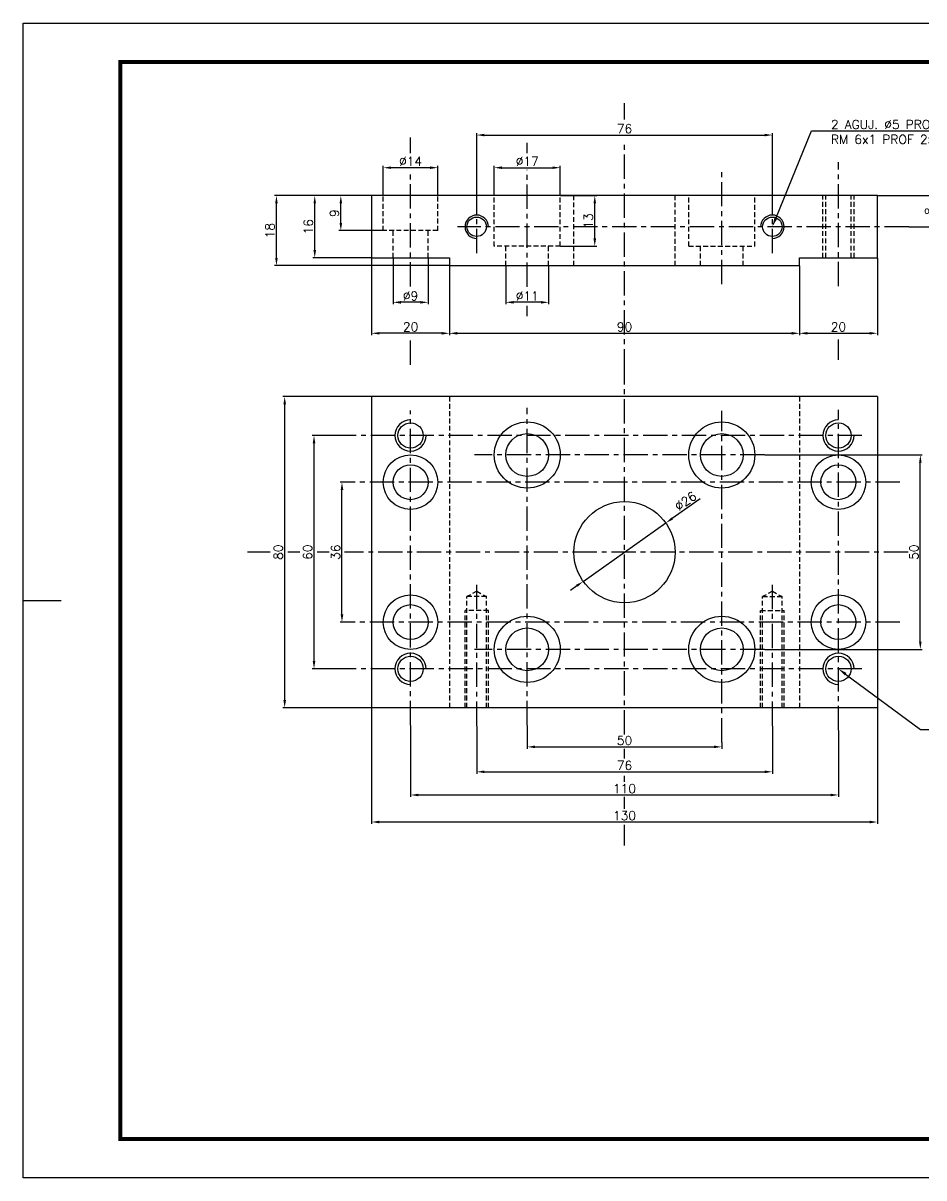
# Model space of a CAD drawing. Extents: x 0 to 420, y 0 to 297.
# Drawn here: x 0 to 231.6, y 0 to 297 of the extents above; entities that cross this region are included whole.
import ezdxf
from ezdxf import colors
from ezdxf.entities.mleader import LeaderData, LeaderLine
from ezdxf.math import Vec2, Vec3

# ---------------------------------------------------------------- set-up
doc = ezdxf.new("R2010")
doc.units = 0
doc.header["$LTSCALE"] = 5
doc.header["$MEASUREMENT"] = 0
doc.linetypes.add('CENTER', pattern=[2, 1.25, -0.25, 0.25, -0.25])
doc.linetypes.add('HIDDEN', pattern=[0.375, 0.25, -0.125])
doc.layers.get('0').update_dxf_attribs({"linetype": 'CONTINUOUS'})
doc.layers.get('DEFPOINTS').update_dxf_attribs({"linetype": 'CONTINUOUS'})
for name, color, linetype in [('CL', 1, 'CENTER'), ('CO', 3, 'CONTINUOUS'), ('FI', 1, 'CONTINUOUS'), ('OC', 1, 'HIDDEN')]:
    doc.layers.add(name, color=color, linetype=linetype)
doc.styles.add('ROMANS', font='ROMANS.SHX')
doc.dimstyles.new('1', dxfattribs={"dimtxt": 2.3, "dimasz": 2, "dimexe": 0.5, "dimexo": 0.0625, "dimgap": 0.5, "dimtad": 1, "dimdec": 4, "dimdsep": 46, "dimtxsty": 'ROMANS', "dimcen": -2, "dimclrt": 7, "dimadec": 0, "dimazin": 0, "dimtfac": 0.869565, "dimtdec": 4, "dimtmove": 0, "dimatfit": 3, "dimfxl": 1, "dimtolj": 1, "dimarcsym": 0})

# ---------------------------------------------------------------- blocks, each defined once
blk = doc.blocks.new('A3G')
blk.add_line((0, 148.5), (9.75, 148.5))
blk.add_lwpolyline([(0, 297), (420, 297), (420, 0), (0, 0)], close=True)
at = {"const_width": 1}
blk.add_lwpolyline([(25, 287), (410, 287), (410, 10), (25, 10)], close=True, dxfattribs=at)
blk = doc.blocks.new('*D25')
at = {"layer": 'CO', "color": 0, "lineweight": -2}
for p, q in [((129.6, 116.35), (129.6, 110.35)), ((131.6, 110.85), (177.6, 110.85)), ((179.6, 111.95), (179.6, 110.35))]:
    blk.add_line(p, q, dxfattribs=at)
at = {"layer": 'CO', "color": 0}
for points in [[(131.6, 111.19), (131.6, 110.52), (129.6, 110.85)], [(177.6, 111.19), (177.6, 110.52), (179.6, 110.85)]]:
    blk.add_solid(points, dxfattribs=at)
at = {"layer": 'DEFPOINTS', "color": 0}
for p in [(129.6, 116.41), (179.6, 112.01), (179.6, 110.85)]:
    blk.add_point(p, dxfattribs=at)
at = {"layer": 'CO', "color": 7, "insert": (154.6, 112.5), "char_height": 2.3, "attachment_point": 5, "style": 'ROMANS'}
blk.add_mtext('\\A1;50', dxfattribs=at)
blk = doc.blocks.new('*D26')
at = {"layer": 'CO', "color": 0, "lineweight": -2}
for p, q in [((99.6, 116.35), (99.6, 97.98)), ((209.6, 115.08), (209.6, 97.98)), ((101.6, 98.48), (207.6, 98.48))]:
    blk.add_line(p, q, dxfattribs=at)
at = {"layer": 'CO', "color": 0}
for points in [[(101.6, 98.81), (101.6, 98.15), (99.6, 98.48)], [(207.6, 98.81), (207.6, 98.15), (209.6, 98.48)]]:
    blk.add_solid(points, dxfattribs=at)
at = {"layer": 'DEFPOINTS', "color": 0}
for p in [(99.6, 116.41), (209.6, 115.14), (209.6, 98.48)]:
    blk.add_point(p, dxfattribs=at)
at = {"layer": 'CO', "color": 7, "insert": (154.6, 100.13), "char_height": 2.3, "attachment_point": 5, "style": 'ROMANS'}
blk.add_mtext('\\A1;110', dxfattribs=at)
blk = doc.blocks.new('*D27')
at = {"layer": 'CO', "color": 0, "lineweight": -2}
for p, q in [((89.6, 120.87), (89.6, 91.03)), ((219.6, 120.87), (219.6, 91.03)), ((217.6, 91.53), (91.6, 91.53))]:
    blk.add_line(p, q, dxfattribs=at)
at = {"layer": 'CO', "color": 0}
for points in [[(91.6, 91.86), (91.6, 91.19), (89.6, 91.53)], [(217.6, 91.86), (217.6, 91.19), (219.6, 91.53)]]:
    blk.add_solid(points, dxfattribs=at)
at = {"layer": 'DEFPOINTS', "color": 0}
for p in [(89.6, 120.93), (219.6, 120.93), (89.6, 91.53)]:
    blk.add_point(p, dxfattribs=at)
at = {"layer": 'CO', "color": 7, "insert": (154.6, 93.18), "char_height": 2.3, "attachment_point": 5, "style": 'ROMANS'}
blk.add_mtext('\\A1;130', dxfattribs=at)
blk = doc.blocks.new('*D28')
at = {"layer": 'CO', "color": 0, "lineweight": -2}
for p, q in [((85.38, 178.93), (81.47, 178.93)), ((81.97, 144.93), (81.97, 176.93)), ((85.38, 142.93), (81.47, 142.93))]:
    blk.add_line(p, q, dxfattribs=at)
at = {"layer": 'CO', "color": 0}
for points in [[(81.64, 176.93), (82.31, 176.93), (81.97, 178.93)], [(81.64, 144.93), (82.31, 144.93), (81.97, 142.93)]]:
    blk.add_solid(points, dxfattribs=at)
at = {"layer": 'DEFPOINTS', "color": 0}
for p in [(81.97, 178.93), (85.45, 178.93), (85.45, 142.93)]:
    blk.add_point(p, dxfattribs=at)
at = {"layer": 'CO', "color": 7, "insert": (80.32, 160.93), "char_height": 2.3, "attachment_point": 5, "rotation": 90, "style": 'ROMANS'}
blk.add_mtext('\\A1;36', dxfattribs=at)
blk = doc.blocks.new('*D29')
at = {"layer": 'CO', "color": 0, "lineweight": -2}
for p, q in [((81.89, 190.93), (74.28, 190.93)), ((74.78, 132.93), (74.78, 188.93)), ((81.89, 130.93), (74.28, 130.93))]:
    blk.add_line(p, q, dxfattribs=at)
at = {"layer": 'CO', "color": 0}
for points in [[(74.45, 188.93), (75.12, 188.93), (74.78, 190.93)], [(74.45, 132.93), (75.12, 132.93), (74.78, 130.93)]]:
    blk.add_solid(points, dxfattribs=at)
at = {"layer": 'DEFPOINTS', "color": 0}
for p in [(74.78, 190.93), (81.95, 190.93), (81.95, 130.93)]:
    blk.add_point(p, dxfattribs=at)
at = {"layer": 'CO', "color": 7, "insert": (73.13, 160.93), "char_height": 2.3, "attachment_point": 5, "rotation": 90, "style": 'ROMANS'}
blk.add_mtext('\\A1;60', dxfattribs=at)
blk = doc.blocks.new('*D30')
at = {"layer": 'CO', "color": 0, "lineweight": -2}
for p, q in [((89.54, 200.93), (66.74, 200.93)), ((67.24, 122.93), (67.24, 198.93)), ((89.54, 120.93), (66.74, 120.93))]:
    blk.add_line(p, q, dxfattribs=at)
at = {"layer": 'CO', "color": 0}
for points in [[(66.91, 198.93), (67.58, 198.93), (67.24, 200.93)], [(66.91, 122.93), (67.58, 122.93), (67.24, 120.93)]]:
    blk.add_solid(points, dxfattribs=at)
at = {"layer": 'DEFPOINTS', "color": 0}
for p in [(67.24, 200.93), (89.6, 200.93), (89.6, 120.93)]:
    blk.add_point(p, dxfattribs=at)
at = {"layer": 'CO', "color": 7, "insert": (65.59, 160.93), "char_height": 2.3, "attachment_point": 5, "rotation": 90, "style": 'ROMANS'}
blk.add_mtext('\\A1;80', dxfattribs=at)
blk = doc.blocks.new('*D31')
at = {"layer": 'CO', "color": 0, "lineweight": -2}
for p, q in [((190.66, 185.93), (231.14, 185.93)), ((230.64, 137.93), (230.64, 183.93)), ((190.66, 135.93), (231.14, 135.93))]:
    blk.add_line(p, q, dxfattribs=at)
at = {"layer": 'CO', "color": 0}
for points in [[(230.31, 183.93), (230.97, 183.93), (230.64, 185.93)], [(230.31, 137.93), (230.97, 137.93), (230.64, 135.93)]]:
    blk.add_solid(points, dxfattribs=at)
at = {"layer": 'DEFPOINTS', "color": 0}
for p in [(190.59, 185.93), (230.64, 185.93), (190.59, 135.93)]:
    blk.add_point(p, dxfattribs=at)
at = {"layer": 'CO', "color": 7, "insert": (228.99, 160.93), "char_height": 2.3, "attachment_point": 5, "rotation": 90, "style": 'ROMANS'}
blk.add_mtext('\\A1;50', dxfattribs=at)
blk = doc.blocks.new('*D32')
at = {"layer": 'CO', "color": 0, "lineweight": -2}
for p, q in [((89.54, 252.62), (74.47, 252.62)), ((74.97, 238.62), (74.97, 250.62)), ((89.54, 236.62), (74.47, 236.62))]:
    blk.add_line(p, q, dxfattribs=at)
at = {"layer": 'CO', "color": 0}
for points in [[(74.64, 250.62), (75.3, 250.62), (74.97, 252.62)], [(74.64, 238.62), (75.3, 238.62), (74.97, 236.62)]]:
    blk.add_solid(points, dxfattribs=at)
at = {"layer": 'DEFPOINTS', "color": 0}
for p in [(74.97, 252.62), (89.6, 252.62), (89.6, 236.62)]:
    blk.add_point(p, dxfattribs=at)
at = {"layer": 'CO', "color": 7, "insert": (73.32, 244.62), "char_height": 2.3, "attachment_point": 5, "rotation": 90, "style": 'ROMANS'}
blk.add_mtext('\\A1;16', dxfattribs=at)
blk = doc.blocks.new('*D33')
at = {"layer": 'CO', "color": 0, "lineweight": -2}
for p, q in [((89.54, 252.62), (81.17, 252.62)), ((81.67, 245.62), (81.67, 250.62)), ((92.54, 243.62), (81.17, 243.62))]:
    blk.add_line(p, q, dxfattribs=at)
at = {"layer": 'CO', "color": 0}
for points in [[(81.34, 250.62), (82.01, 250.62), (81.67, 252.62)], [(81.34, 245.62), (82.01, 245.62), (81.67, 243.62)]]:
    blk.add_solid(points, dxfattribs=at)
at = {"layer": 'DEFPOINTS', "color": 0}
for p in [(81.67, 252.62), (89.6, 252.62), (92.6, 243.62)]:
    blk.add_point(p, dxfattribs=at)
at = {"layer": 'CO', "color": 7, "insert": (80.02, 248.12), "char_height": 2.3, "attachment_point": 5, "rotation": 90, "style": 'ROMANS'}
blk.add_mtext('\\A1;9', dxfattribs=at)
blk = doc.blocks.new('*D34')
at = {"layer": 'CO', "color": 0, "lineweight": -2}
for p, q in [((109.6, 234.56), (109.6, 216.72)), ((199.6, 234.56), (199.6, 216.72)), ((111.6, 217.22), (197.6, 217.22))]:
    blk.add_line(p, q, dxfattribs=at)
at = {"layer": 'CO', "color": 0}
for points in [[(111.6, 217.55), (111.6, 216.89), (109.6, 217.22)], [(197.6, 217.55), (197.6, 216.89), (199.6, 217.22)]]:
    blk.add_solid(points, dxfattribs=at)
at = {"layer": 'DEFPOINTS', "color": 0}
for p in [(109.6, 234.62), (199.6, 234.62), (199.6, 217.22)]:
    blk.add_point(p, dxfattribs=at)
at = {"layer": 'CO', "color": 7, "insert": (154.6, 218.87), "char_height": 2.3, "attachment_point": 5, "style": 'ROMANS'}
blk.add_mtext('\\A1;90', dxfattribs=at)
blk = doc.blocks.new('*D35')
at = {"layer": 'CO', "color": 0, "lineweight": -2}
for p, q in [((89.6, 236.56), (89.6, 216.72)), ((109.6, 234.56), (109.6, 216.72)), ((107.6, 217.22), (91.6, 217.22))]:
    blk.add_line(p, q, dxfattribs=at)
at = {"layer": 'CO', "color": 0}
for points in [[(91.6, 217.55), (91.6, 216.89), (89.6, 217.22)], [(107.6, 217.55), (107.6, 216.89), (109.6, 217.22)]]:
    blk.add_solid(points, dxfattribs=at)
at = {"layer": 'DEFPOINTS', "color": 0}
for p in [(89.6, 236.62), (109.6, 234.62), (89.6, 217.22)]:
    blk.add_point(p, dxfattribs=at)
at = {"layer": 'CO', "color": 7, "insert": (99.6, 218.87), "char_height": 2.3, "attachment_point": 5, "style": 'ROMANS'}
blk.add_mtext('\\A1;20', dxfattribs=at)
blk = doc.blocks.new('*D36')
at = {"layer": 'CO', "color": 0, "lineweight": -2}
for p, q in [((219.6, 236.56), (219.6, 216.72)), ((199.6, 234.56), (199.6, 216.72)), ((201.6, 217.22), (217.6, 217.22))]:
    blk.add_line(p, q, dxfattribs=at)
at = {"layer": 'CO', "color": 0}
for points in [[(201.6, 217.55), (201.6, 216.89), (199.6, 217.22)], [(217.6, 217.55), (217.6, 216.89), (219.6, 217.22)]]:
    blk.add_solid(points, dxfattribs=at)
at = {"layer": 'DEFPOINTS', "color": 0}
for p in [(219.6, 236.62), (199.6, 234.62), (219.6, 217.22)]:
    blk.add_point(p, dxfattribs=at)
at = {"layer": 'CO', "color": 7, "insert": (209.6, 218.87), "char_height": 2.3, "attachment_point": 5, "style": 'ROMANS'}
blk.add_mtext('\\A1;20', dxfattribs=at)
blk = doc.blocks.new('*D37')
at = {"layer": 'CO', "color": 0, "lineweight": -2}
for p, q in [((92.6, 252.68), (92.6, 260.31)), ((104.6, 259.81), (94.6, 259.81)), ((106.6, 252.68), (106.6, 260.31))]:
    blk.add_line(p, q, dxfattribs=at)
at = {"layer": 'CO', "color": 0}
for points in [[(94.6, 260.14), (94.6, 259.48), (92.6, 259.81)], [(104.6, 260.14), (104.6, 259.48), (106.6, 259.81)]]:
    blk.add_solid(points, dxfattribs=at)
at = {"layer": 'DEFPOINTS', "color": 0}
for p in [(92.6, 259.81), (92.6, 252.62), (106.6, 252.62)]:
    blk.add_point(p, dxfattribs=at)
at = {"layer": 'CO', "color": 7, "insert": (99.6, 261.46), "char_height": 2.3, "attachment_point": 5, "style": 'ROMANS'}
blk.add_mtext('\\A1;%%C14', dxfattribs=at)
blk = doc.blocks.new('*D38')
at = {"layer": 'CO', "color": 0, "lineweight": -2}
for p, q in [((121.1, 252.68), (121.1, 260.31)), ((123.1, 259.81), (136.1, 259.81)), ((138.1, 252.68), (138.1, 260.31))]:
    blk.add_line(p, q, dxfattribs=at)
at = {"layer": 'CO', "color": 0}
for points in [[(123.1, 260.14), (123.1, 259.48), (121.1, 259.81)], [(136.1, 260.14), (136.1, 259.48), (138.1, 259.81)]]:
    blk.add_solid(points, dxfattribs=at)
at = {"layer": 'DEFPOINTS', "color": 0}
for p in [(138.1, 259.81), (121.1, 252.62), (138.1, 252.62)]:
    blk.add_point(p, dxfattribs=at)
at = {"layer": 'CO', "color": 7, "insert": (129.6, 261.46), "char_height": 2.3, "attachment_point": 5, "style": 'ROMANS'}
blk.add_mtext('\\A1;%%C17', dxfattribs=at)
blk = doc.blocks.new('*D39')
at = {"layer": 'CO', "color": 0, "lineweight": -2}
for p, q in [((124.1, 234.56), (124.1, 224.69)), ((135.1, 234.56), (135.1, 224.69)), ((133.1, 225.19), (126.1, 225.19))]:
    blk.add_line(p, q, dxfattribs=at)
at = {"layer": 'CO', "color": 0}
for points in [[(126.1, 225.52), (126.1, 224.85), (124.1, 225.19)], [(133.1, 225.52), (133.1, 224.85), (135.1, 225.19)]]:
    blk.add_solid(points, dxfattribs=at)
at = {"layer": 'DEFPOINTS', "color": 0}
for p in [(124.1, 234.62), (135.1, 234.62), (124.1, 225.19)]:
    blk.add_point(p, dxfattribs=at)
at = {"layer": 'CO', "color": 7, "insert": (129.6, 226.84), "char_height": 2.3, "attachment_point": 5, "style": 'ROMANS'}
blk.add_mtext('\\A1;%%C11', dxfattribs=at)
blk = doc.blocks.new('*D40')
at = {"layer": 'CO', "color": 0, "lineweight": -2}
for p, q in [((95.1, 236.56), (95.1, 224.69)), ((104.1, 236.56), (104.1, 224.69)), ((102.1, 225.19), (97.1, 225.19))]:
    blk.add_line(p, q, dxfattribs=at)
at = {"layer": 'CO', "color": 0}
for points in [[(97.1, 225.52), (97.1, 224.85), (95.1, 225.19)], [(102.1, 225.52), (102.1, 224.85), (104.1, 225.19)]]:
    blk.add_solid(points, dxfattribs=at)
at = {"layer": 'DEFPOINTS', "color": 0}
for p in [(95.1, 236.62), (104.1, 236.62), (95.1, 225.19)]:
    blk.add_point(p, dxfattribs=at)
at = {"layer": 'CO', "color": 7, "insert": (99.6, 226.84), "char_height": 2.3, "attachment_point": 5, "style": 'ROMANS'}
blk.add_mtext('\\A1;%%C9', dxfattribs=at)
blk = doc.blocks.new('*D41')
at = {"layer": 'CO', "color": 0, "lineweight": -2}
for p, q in [((89.54, 252.62), (64.62, 252.62)), ((65.12, 236.62), (65.12, 250.62)), ((109.54, 234.62), (64.62, 234.62))]:
    blk.add_line(p, q, dxfattribs=at)
at = {"layer": 'CO', "color": 0}
for points in [[(64.79, 250.62), (65.45, 250.62), (65.12, 252.62)], [(64.79, 236.62), (65.45, 236.62), (65.12, 234.62)]]:
    blk.add_solid(points, dxfattribs=at)
at = {"layer": 'DEFPOINTS', "color": 0}
for p in [(65.12, 252.62), (89.6, 252.62), (109.6, 234.62)]:
    blk.add_point(p, dxfattribs=at)
at = {"layer": 'CO', "color": 7, "insert": (63.47, 243.62), "char_height": 2.3, "attachment_point": 5, "rotation": 90, "style": 'ROMANS'}
blk.add_mtext('\\A1;18', dxfattribs=at)
blk = doc.blocks.new('*D42')
at = {"layer": 'CO', "color": 0, "lineweight": -2}
for p, q in [((174.03, 174.68), (166.84, 169.59)), ((143.99, 153.42), (165.21, 168.44)), ((142.35, 152.27), (140.72, 151.11))]:
    blk.add_line(p, q, dxfattribs=at)
at = {"layer": 'CO', "color": 0}
for points in [[(166.65, 169.86), (167.04, 169.32), (165.21, 168.44)], [(142.16, 152.54), (142.54, 152), (143.99, 153.42)]]:
    blk.add_solid(points, dxfattribs=at)
at = {"layer": 'DEFPOINTS', "color": 0}
for p in [(165.21, 168.44), (143.99, 153.42)]:
    blk.add_point(p, dxfattribs=at)
at = {"layer": 'CO', "color": 7, "insert": (170.3, 174.06), "char_height": 2.3, "attachment_point": 5, "rotation": 35.2751, "style": 'ROMANS'}
blk.add_mtext('\\A1;∅26', dxfattribs=at)
blk = doc.blocks.new('*D43')
at = {"layer": 'CO', "color": 0, "lineweight": -2}
for p, q in [((138.16, 252.62), (147.45, 252.62)), ((146.95, 241.62), (146.95, 250.62)), ((138.16, 239.62), (147.45, 239.62))]:
    blk.add_line(p, q, dxfattribs=at)
at = {"layer": 'CO', "color": 0}
for points in [[(146.62, 250.62), (147.29, 250.62), (146.95, 252.62)], [(146.62, 241.62), (147.29, 241.62), (146.95, 239.62)]]:
    blk.add_solid(points, dxfattribs=at)
at = {"layer": 'DEFPOINTS', "color": 0}
for p in [(138.1, 252.62), (146.95, 252.62), (138.1, 239.62)]:
    blk.add_point(p, dxfattribs=at)
at = {"layer": 'CO', "color": 7, "insert": (145.3, 246.12), "char_height": 2.3, "attachment_point": 5, "rotation": 90, "style": 'ROMANS'}
blk.add_mtext('\\A1;13', dxfattribs=at)
blk = doc.blocks.new('*D44')
at = {"layer": 'CO', "color": 0, "lineweight": -2}
for p, q in [((219.66, 252.62), (235.2, 252.62)), ((234.7, 246.62), (234.7, 250.62)), ((227.71, 244.62), (235.2, 244.62))]:
    blk.add_line(p, q, dxfattribs=at)
at = {"layer": 'CO', "color": 0}
for points in [[(234.36, 250.62), (235.03, 250.62), (234.7, 252.62)], [(234.36, 246.62), (235.03, 246.62), (234.7, 244.62)]]:
    blk.add_solid(points, dxfattribs=at)
at = {"layer": 'DEFPOINTS', "color": 0}
for p in [(219.6, 252.62), (234.7, 252.62), (227.65, 244.62)]:
    blk.add_point(p, dxfattribs=at)
at = {"layer": 'CO', "color": 7, "insert": (233.05, 248.62), "char_height": 2.3, "attachment_point": 5, "rotation": 90, "style": 'ROMANS'}
blk.add_mtext('\\A1;8', dxfattribs=at)
blk = doc.blocks.new('*D45')
at = {"layer": 'CO', "color": 0, "lineweight": -2}
for p, q in [((116.6, 250.54), (116.6, 268.7)), ((118.6, 268.2), (190.6, 268.2)), ((192.6, 250.54), (192.6, 268.7))]:
    blk.add_line(p, q, dxfattribs=at)
at = {"layer": 'CO', "color": 0}
for points in [[(118.6, 268.54), (118.6, 267.87), (116.6, 268.2)], [(190.6, 268.54), (190.6, 267.87), (192.6, 268.2)]]:
    blk.add_solid(points, dxfattribs=at)
at = {"layer": 'DEFPOINTS', "color": 0}
for p in [(192.6, 268.2), (116.6, 250.48), (192.6, 250.48)]:
    blk.add_point(p, dxfattribs=at)
at = {"layer": 'CO', "color": 7, "insert": (154.6, 269.85), "char_height": 2.3, "attachment_point": 5, "style": 'ROMANS'}
blk.add_mtext('\\A1;76', dxfattribs=at)
blk = doc.blocks.new('*D46')
at = {"layer": 'CO', "color": 0, "lineweight": -2}
for p, q in [((116.6, 116.22), (116.6, 103.94)), ((192.6, 116.22), (192.6, 103.94)), ((118.6, 104.44), (190.6, 104.44))]:
    blk.add_line(p, q, dxfattribs=at)
at = {"layer": 'CO', "color": 0}
for points in [[(118.6, 104.78), (118.6, 104.11), (116.6, 104.44)], [(190.6, 104.78), (190.6, 104.11), (192.6, 104.44)]]:
    blk.add_solid(points, dxfattribs=at)
at = {"layer": 'DEFPOINTS', "color": 0}
for p in [(116.6, 116.28), (192.6, 116.28), (192.6, 104.44)]:
    blk.add_point(p, dxfattribs=at)
at = {"layer": 'CO', "color": 7, "insert": (154.6, 106.09), "char_height": 2.3, "attachment_point": 5, "style": 'ROMANS'}
blk.add_mtext('\\A1;76', dxfattribs=at)

msp = doc.modelspace()

# ---------------------------------------------------------------- linework, layer by layer
for p, q in [((219.59815, 252.62227), (89.59815, 252.62227)), ((89.59815, 252.62227), (89.59815, 236.62227)), ((219.59815, 236.62227), (219.59815, 252.62227)), ((89.59815, 236.62227), (109.59815, 236.62227)), ((109.59815, 236.62227), (109.59815, 234.62227)), ((199.59815, 236.62227), (219.59815, 236.62227)), ((199.59815, 234.62227), (199.59815, 236.62227)), ((109.59815, 234.62227), (199.59815, 234.62227)), ((89.59815, 200.93018), (89.59815, 120.93018)), ((219.59815, 200.93018), (89.59815, 200.93018)), ((219.59815, 200.93018), (219.59815, 120.93018)), ((219.59815, 120.93018), (89.59815, 120.93018))]:
    msp.add_line(p, q)
for centre, radius in [((116.59815, 244.62227), 2.5), ((192.59815, 244.62227), 2.5), ((99.59815, 190.93018), 3.25), ((129.59815, 185.93018), 8.5), ((179.59815, 185.93018), 8.5), ((209.59815, 190.93018), 3.25), ((129.59815, 185.93018), 5.5), ((179.59815, 185.93018), 5.5), ((99.59815, 178.93018), 7), ((209.59815, 178.93018), 7), ((99.59815, 178.93018), 4.5), ((209.59815, 178.93018), 4.5), ((154.59815, 160.93018), 13), ((99.59815, 142.93018), 7), ((209.59815, 142.93018), 7), ((99.59815, 142.93018), 4.5), ((209.59815, 142.93018), 4.5), ((129.59815, 135.93018), 8.5), ((179.59815, 135.93018), 8.5), ((129.59815, 135.93018), 5.5), ((179.59815, 135.93018), 5.5), ((99.59815, 130.93018), 3.25), ((209.59815, 130.93018), 3.25)]:
    msp.add_circle(centre, radius)
at = {"layer": 'CL'}
for p, q in [((154.59815, 272.20253), (154.59815, 276.382)), ((99.59815, 263.55897), (99.59815, 267.56321)), ((129.59815, 263.58754), (129.59815, 266.24601)), ((154.59815, 206.91991), (154.59815, 265.90561)), ((99.59815, 229.29247), (99.59815, 259.1836)), ((129.59815, 229.20546), (129.59815, 259.29936)), ((179.59815, 229.87477), (179.59815, 259.8658)), ((209.59815, 229.33777), (209.59815, 261.24463)), ((116.59815, 237.81023), (116.59815, 250.4812)), ((192.59815, 237.81023), (192.59815, 250.4812)), ((227.64586, 244.62227), (111.68968, 244.62227)), ((129.59815, 221.65877), (129.59815, 224.31845)), ((99.59815, 209.13454), (99.59815, 215.7139)), ((209.59815, 210.37612), (209.59815, 215.58313)), ((154.59815, 114.06116), (154.59815, 208.38922)), ((99.59815, 116.40835), (99.59815, 197.32611)), ((129.59815, 116.40835), (129.59815, 198.03928)), ((179.59815, 112.00835), (179.59815, 197.26058)), ((209.59815, 115.13804), (209.59815, 197.52584)), ((215.61217, 190.93018), (81.95056, 190.93018)), ((190.59412, 185.93018), (116.00041, 185.93018)), ((225.34598, 178.93018), (85.44714, 178.93018)), ((63.46856, 160.93018), (57.67271, 160.93018)), ((71.10212, 160.93018), (68.08642, 160.93018)), ((78.64136, 160.93018), (75.62566, 160.93018)), ((227.49676, 160.93018), (82.59951, 160.93018)), ((116.59815, 116.28035), (116.59815, 153.74967)), ((192.59815, 116.28035), (192.59815, 153.74967)), ((225.34598, 142.93018), (85.44714, 142.93018)), ((190.59412, 135.93018), (116.00041, 135.93018)), ((215.61217, 130.93018), (81.95056, 130.93018)), ((154.59815, 107.83411), (154.59815, 110.32814)), ((154.59815, 101.87357), (154.59815, 103.41769)), ((154.59815, 94.91892), (154.59815, 97.98713)), ((154.59815, 85.4972), (154.59815, 90.82796))]:
    msp.add_line(p, q, dxfattribs=at)
at = {"layer": 'FI'}
for centre, radius, start, end in [((116.59815, 244.62227), 3, 0, 270), ((192.59815, 244.62227), 3, 270, 180), ((99.59815, 190.93018), 4, 90, 0), ((209.59815, 190.93018), 4, 90, 0), ((99.59815, 130.93018), 4, 0, 270), ((209.59815, 130.93018), 4, 0, 270)]:
    msp.add_arc(centre, radius, start, end, dxfattribs=at)
at = {"layer": 'OC'}
for p, q in [((92.59815, 243.62227), (92.59815, 252.62227)), ((106.59815, 243.62227), (106.59815, 252.62227)), ((121.09815, 239.62227), (121.09815, 252.62227)), ((138.09815, 239.62227), (138.09815, 252.62227)), ((141.59815, 234.62227), (141.59815, 252.62227)), ((167.59815, 234.62227), (167.59815, 252.62227)), ((171.09815, 239.62227), (171.09815, 252.62227)), ((188.09815, 239.62227), (188.09815, 252.62227)), ((205.59815, 236.62227), (205.59815, 252.62227)), ((206.34815, 236.62227), (206.34815, 252.62227)), ((212.84815, 236.62227), (212.84815, 252.62227)), ((213.59815, 236.62227), (213.59815, 252.62227)), ((106.59815, 243.62227), (92.59815, 243.62227)), ((95.09815, 236.62227), (95.09815, 243.62227)), ((104.09815, 236.62227), (104.09815, 243.62227)), ((138.09815, 239.62227), (121.09815, 239.62227)), ((124.09815, 234.62227), (124.09815, 239.62227)), ((135.09815, 234.62227), (135.09815, 239.62227)), ((171.09815, 239.62227), (188.09815, 239.62227)), ((174.09815, 234.62227), (174.09815, 239.62227)), ((185.09815, 234.62227), (185.09815, 239.62227)), ((109.59815, 200.93018), (109.59815, 120.93018)), ((199.59815, 200.93018), (199.59815, 120.93018)), ((116.59815, 150.93018), (114.09815, 149.48681)), ((114.09815, 120.93018), (114.09815, 149.48681)), ((119.09815, 149.48681), (114.09815, 149.48681)), ((116.59815, 150.93018), (119.09815, 149.48681)), ((119.09815, 120.93018), (119.09815, 149.48681)), ((192.59815, 150.93018), (190.09815, 149.48681)), ((190.09815, 120.93018), (190.09815, 149.48681)), ((190.09815, 149.48681), (195.09815, 149.48681)), ((192.59815, 150.93018), (195.09815, 149.48681)), ((195.09815, 120.93018), (195.09815, 149.48681)), ((119.59815, 145.93018), (113.59815, 145.93018)), ((113.59815, 120.93018), (113.59815, 145.93018)), ((119.59815, 120.93018), (119.59815, 145.93018)), ((189.59815, 145.93018), (195.59815, 145.93018)), ((189.59815, 120.93018), (189.59815, 145.93018)), ((195.59815, 120.93018), (195.59815, 145.93018))]:
    msp.add_line(p, q, dxfattribs=at)

# ---------------------------------------------------------------- block references
msp.add_blockref('A3G', (0, 0))

# ---------------------------------------------------------------- dimensions: what is measured, and where the dimension line sits
at = {"layer": 'CO'}
for base, p1, p2, picture, middle in [((192.59815, 268.20271), (116.59815, 250.4812), (192.59815, 250.4812), '*D45', (154.59815, 269.85271)), ((89.59815, 217.21962), (109.59815, 234.62227), (89.59815, 236.62227), '*D35', (99.59815, 218.86962)), ((219.59815, 217.21962), (199.59815, 234.62227), (219.59815, 236.62227), '*D36', (209.59815, 218.86962)), ((199.59815, 217.21962), (109.59815, 234.62227), (199.59815, 234.62227), '*D34', (154.59815, 218.86962)), ((89.59815, 91.52799), (219.59815, 120.93018), (89.59815, 120.93018), '*D27', (154.59815, 93.17799)), ((209.59815, 98.48037), (99.59815, 116.40835), (209.59815, 115.13804), '*D26', (154.59815, 100.13037)), ((192.59815, 104.44208), (116.59815, 116.28035), (192.59815, 116.28035), '*D46', (154.59815, 106.09208)), ((179.59815, 110.85338), (129.59815, 116.40835), (179.59815, 112.00835), '*D25', (154.59815, 112.50338))]:
    dim = msp.add_linear_dim(base=base, p1=p1, p2=p2, dimstyle='1', dxfattribs=at)
    dim.commit()
    dim.dimension.update_dxf_attribs({"geometry": picture, "text_midpoint": middle})
for base, p1, p2, picture, middle in [((92.59815, 259.80922), (106.59815, 252.62227), (92.59815, 252.62227), '*D37', (99.59815, 261.45922)), ((138.09815, 259.80922), (121.09815, 252.62227), (138.09815, 252.62227), '*D38', (129.59815, 261.45922)), ((95.09815, 225.18723), (104.09815, 236.62227), (95.09815, 236.62227), '*D40', (99.59815, 226.83723)), ((124.09815, 225.18723), (135.09815, 234.62227), (124.09815, 234.62227), '*D39', (129.59815, 226.83723))]:
    dim = msp.add_linear_dim(base=base, p1=p1, p2=p2, text='%%C<>', dimstyle='1', dxfattribs=at)
    dim.commit()
    dim.dimension.update_dxf_attribs({"geometry": picture, "text_midpoint": middle})
for base, p1, p2, picture, middle in [((65.11905, 252.62227), (109.59815, 234.62227), (89.59815, 252.62227), '*D41', (63.46905, 243.62227)), ((74.96876, 252.62227), (89.59815, 236.62227), (89.59815, 252.62227), '*D32', (73.31876, 244.62227)), ((81.67227, 252.62227), (92.59815, 243.62227), (89.59815, 252.62227), '*D33', (80.02227, 248.12227)), ((146.95258, 252.62227), (138.09815, 239.62227), (138.09815, 252.62227), '*D43', (145.30258, 246.12227)), ((234.6954, 252.62227), (227.64586, 244.62227), (219.59815, 252.62227), '*D44', (233.0454, 248.62227)), ((67.24282, 200.93018), (89.59815, 120.93018), (89.59815, 200.93018), '*D30', (65.59282, 160.93018)), ((74.78303, 190.93018), (81.95056, 130.93018), (81.95056, 190.93018), '*D29', (73.13303, 160.93018)), ((230.63945, 185.93018), (190.59412, 135.93018), (190.59412, 185.93018), '*D31', (228.98945, 160.93018)), ((81.97346, 178.93018), (85.44714, 142.93018), (85.44714, 178.93018), '*D28', (80.32346, 160.93018))]:
    dim = msp.add_linear_dim(base=base, p1=p1, p2=p2, angle=90, dimstyle='1', dxfattribs=at)
    dim.commit()
    dim.dimension.update_dxf_attribs({"geometry": picture, "text_midpoint": middle})
dim = msp.add_diameter_dim_2p(p1=(143.98509, 153.42264), p2=(165.2112, 168.43772), dimstyle='1', dxfattribs=at)
dim.commit()
dim.dimension.update_dxf_attribs({"geometry": '*D42', "text_midpoint": (170.30154, 174.05966)})

# ---------------------------------------------------------------- leaders
ml = msp.add_multileader_mtext('Standard', dxfattribs=at)
ml.set_content('2 AGUJ. %%C5 PROF 30\\PRM 6x1 PROF 25', color=7, style='ROMANS')
ml.set_leader_properties(color=256, linetype='ByLayer', lineweight=-1)
ml.build(insert=Vec2(0, 0))
ml.multileader.update_dxf_attribs({"text_left_attachment_type": 6, "text_right_attachment_type": 5, "dogleg_length": 4, "arrow_head_size": 2.3})
ctx = ml.context
ctx.base_point, ctx.char_height, ctx.arrow_head_size, ctx.landing_gap_size, ctx.plane_origin = Vec3(206.66846, 269.31116), 2.3, 2.3, 1, Vec3(192.59815, 244.62227)
ctx.left_attachment, ctx.right_attachment = 6, 5
notes = []
notes.append((ctx, [(0, (1, 1, 0), (202.66846, 269.31116), (1, 0), 4, [(0, [(192.59815, 244.62227)], 0, [])])]))
ctx.mtext.insert, ctx.mtext.flow_direction = Vec3(207.66846, 272.07116), 5
ml = msp.add_multileader_mtext('Standard', dxfattribs=at)
ml.set_content('4 AGUJ. PAS. %%C6.75\\PRM 8x1.25', color=7, style='ROMANS')
ml.set_leader_properties(color=256, linetype='ByLayer', lineweight=-1)
ml.build(insert=Vec2(0, 0))
ml.multileader.update_dxf_attribs({"text_left_attachment_type": 6, "text_right_attachment_type": 5, "dogleg_length": 4, "arrow_head_size": 2.3})
ctx = ml.context
ctx.base_point, ctx.char_height, ctx.arrow_head_size, ctx.landing_gap_size, ctx.plane_origin = Vec3(234.69827, 115.35287), 2.3, 2.3, 1, Vec3(209.59815, 130.93018)
ctx.left_attachment, ctx.right_attachment = 6, 5
notes.append((ctx, [(0, (1, 1, 0), (230.69827, 115.35287), (1, 0), 4, [(0, [(209.59815, 130.93018)], 0, [])])]))
ctx.mtext.insert, ctx.mtext.flow_direction = Vec3(235.69827, 118.11287), 5
for ctx, leaders in notes:
    for number, flags, end, landing, length, lines in leaders:
        leader = LeaderData()
        leader.index, (leader.has_last_leader_line, leader.has_dogleg_vector, leader.attachment_direction) = number, flags
        leader.last_leader_point, leader.dogleg_vector, leader.dogleg_length = Vec3(end), Vec3(landing), length
        for number, points, colour, breaks in lines:
            line = LeaderLine()
            line.index, line.vertices, line.color, line.breaks = number, Vec3.list(points), colors.encode_raw_color(colour), breaks
            leader.lines.append(line)
        ctx.leaders.append(leader)

doc.saveas('drawing.dxf')
